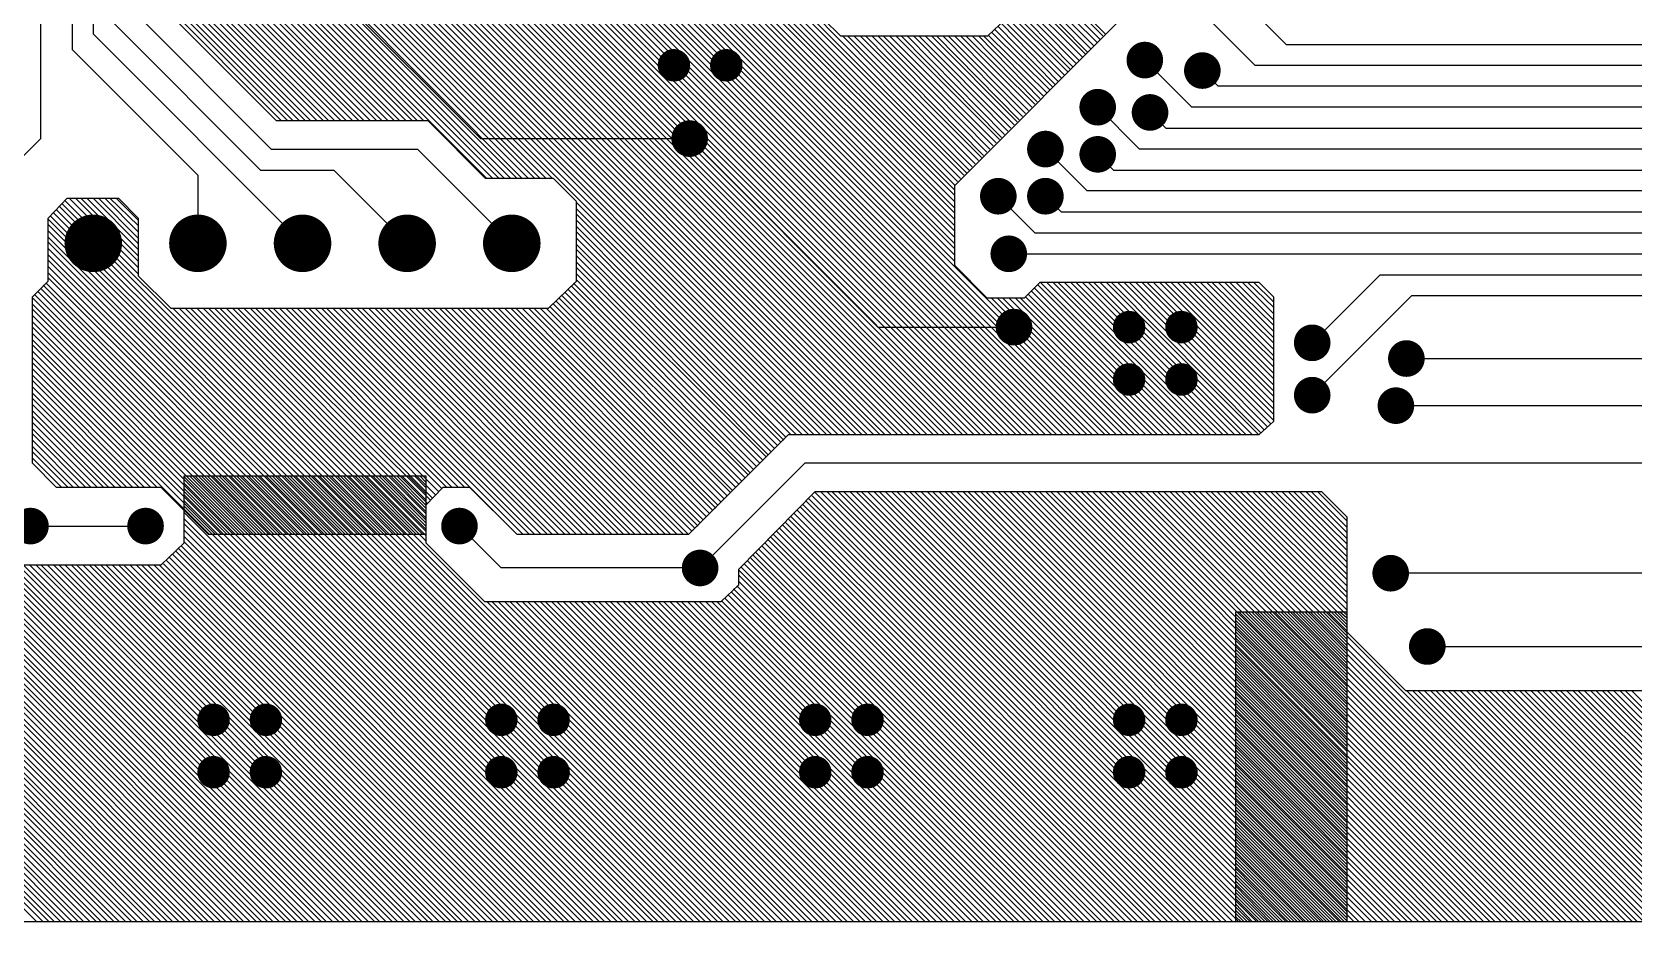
# Model space of a CAD drawing. Extents: x 295 to 953, y 10 to 290.
# Drawn here: x 678.9 to 743.1, y 91 to 126.6 of the extents above; entities that cross this region are included whole.
import ezdxf

# ---------------------------------------------------------------- set-up
doc = ezdxf.new("R2010")
doc.units = 0
doc.header["$LTSCALE"] = 5
doc.header["$MEASUREMENT"] = 0
doc.layers.get('0').update_dxf_attribs({"linetype": 'CONTINUOUS', "lineweight": 25})
doc.layers.add('ART02_PHO', color=2, linetype='CONTINUOUS')

msp = doc.modelspace()

# ---------------------------------------------------------------- linework, layer by layer
for points, const_width in [([(704.959, 125.234, -1), (704.309, 125.234, -1)], 0.65), ([(707.054, 125.234, -1), (706.405, 125.234, -1)], 0.65), ([(723.86, 125.443, -1), (723.127, 125.443, -1)], 0.733), ([(726.165, 125.024, -1), (725.432, 125.024, -1)], 0.733), ([(721.974, 123.557, -1), (721.241, 123.557, -1)], 0.733), ([(724.07, 123.348, -1), (723.336, 123.348, -1)], 0.733), ([(705.629, 122.3, -1), (704.896, 122.3, -1)], 0.733), ([(719.879, 121.881, -1), (719.145, 121.881, -1)], 0.733), ([(721.974, 121.671, -1), (721.241, 121.671, -1)], 0.733), ([(717.993, 119.995, -1), (717.259, 119.995, -1)], 0.733), ([(719.879, 119.995, -1), (719.145, 119.995, -1)], 0.733), ([(681.95, 118.109, -1), (680.798, 118.109, -1)], 1.153), ([(686.141, 118.109, -1), (684.989, 118.109, -1)], 1.153), ([(690.332, 118.109, -1), (689.18, 118.109, -1)], 1.153), ([(694.523, 118.109, -1), (693.371, 118.109, -1)], 1.153), ([(698.714, 118.109, -1), (697.562, 118.109, -1)], 1.153), ([(718.412, 117.69, -1), (717.678, 117.69, -1)], 0.733), ([(718.621, 114.756, -1), (717.888, 114.756, -1)], 0.733), ([(723.19, 114.756, -1), (722.54, 114.756, -1)], 0.65), ([(725.285, 114.756, -1), (724.635, 114.756, -1)], 0.65), ([(730.566, 114.127, -1), (729.832, 114.127, -1)], 0.733), ([(734.338, 113.499, -1), (733.604, 113.499, -1)], 0.733), ([(723.19, 112.661, -1), (722.54, 112.661, -1)], 0.65), ([(725.285, 112.661, -1), (724.635, 112.661, -1)], 0.65), ([(730.566, 112.032, -1), (729.832, 112.032, -1)], 0.733), ([(733.918, 111.613, -1), (733.185, 111.613, -1)], 0.733), ([(679.226, 106.793, -1), (678.493, 106.793, -1)], 0.733), ([(683.836, 106.793, -1), (683.103, 106.793, -1)], 0.733), ([(696.409, 106.793, -1), (695.676, 106.793, -1)], 0.733), ([(706.048, 105.117, -1), (705.315, 105.117, -1)], 0.733), ([(733.709, 104.907, -1), (732.976, 104.907, -1)], 0.733), ([(735.176, 101.974, -1), (734.442, 101.974, -1)], 0.733), ([(686.518, 99.04, -1), (685.869, 99.04, -1)], 0.65), ([(688.614, 99.04, -1), (687.964, 99.04, -1)], 0.65), ([(698.044, 99.04, -1), (697.394, 99.04, -1)], 0.65), ([(700.139, 99.04, -1), (699.489, 99.04, -1)], 0.65), ([(710.617, 99.04, -1), (709.967, 99.04, -1)], 0.65), ([(712.712, 99.04, -1), (712.062, 99.04, -1)], 0.65), ([(723.19, 99.04, -1), (722.54, 99.04, -1)], 0.65), ([(725.285, 99.04, -1), (724.635, 99.04, -1)], 0.65), ([(686.518, 96.944, -1), (685.869, 96.944, -1)], 0.65), ([(688.614, 96.944, -1), (687.964, 96.944, -1)], 0.65), ([(698.044, 96.944, -1), (697.394, 96.944, -1)], 0.65), ([(700.139, 96.944, -1), (699.489, 96.944, -1)], 0.65), ([(710.617, 96.944, -1), (709.967, 96.944, -1)], 0.65), ([(712.712, 96.944, -1), (712.062, 96.944, -1)], 0.65), ([(723.19, 96.944, -1), (722.54, 96.944, -1)], 0.65), ([(725.285, 96.944, -1), (724.635, 96.944, -1)], 0.65)]:
    msp.add_lwpolyline(points, format="xyb", close=True, dxfattribs=dict(const_width=const_width))
at = {"layer": 'ART02_PHO', "color": 7}
for p, q in [((715.991, 120.582), (684.182, 152.391)), ((715.866, 120.456), (684.182, 152.182)), ((716.117, 120.707), (684.266, 152.517)), ((715.866, 120.246), (684.182, 151.93)), ((715.866, 120.037), (684.182, 151.721)), ((715.866, 119.785), (684.182, 151.469)), ((715.866, 119.534), (684.182, 151.218)), ((715.866, 119.324), (684.182, 151.008)), ((715.866, 119.073), (684.182, 150.757)), ((715.866, 118.821), (684.182, 150.505)), ((715.866, 118.612), (684.182, 150.296)), ((715.866, 118.36), (684.182, 150.044)), ((715.866, 118.109), (684.182, 149.793)), ((715.866, 117.899), (684.182, 149.583)), ((715.866, 117.648), (684.182, 149.332)), ((715.866, 117.396), (684.182, 149.08)), ((722.613, 110.439), (684.182, 148.871)), ((722.362, 110.439), (684.182, 148.619)), ((722.11, 110.439), (684.182, 148.368)), ((680.536, 147.655), (680.536, 125.862)), ((681.374, 148.075), (681.374, 126.491)), ((721.901, 110.439), (684.182, 148.158)), ((721.649, 110.439), (684.182, 147.907)), ((721.398, 110.439), (684.182, 147.655)), ((721.188, 110.439), (684.182, 147.446)), ((720.937, 110.439), (684.182, 147.194)), ((720.685, 110.439), (684.182, 146.943)), ((720.476, 110.439), (684.182, 146.733)), ((720.224, 110.439), (684.182, 146.482)), ((679.278, 122.3), (679.278, 145.979)), ((719.973, 110.439), (684.182, 146.231)), ((719.763, 110.439), (684.182, 146.021)), ((719.512, 110.439), (684.182, 145.769)), ((719.26, 110.439), (684.182, 145.518)), ((719.051, 110.439), (684.182, 145.308)), ((718.799, 110.439), (684.182, 145.057)), ((718.548, 110.439), (684.182, 144.806)), ((718.338, 110.439), (684.182, 144.596)), ((718.087, 110.439), (684.182, 144.345)), ((717.836, 110.439), (684.182, 144.093)), ((717.626, 110.439), (684.182, 143.884)), ((717.375, 110.439), (684.182, 143.632)), ((717.123, 110.439), (684.182, 143.423)), ((716.914, 110.439), (684.182, 143.171)), ((716.662, 110.439), (684.182, 142.92)), ((716.411, 110.439), (684.182, 142.71)), ((716.201, 110.439), (684.182, 142.459)), ((715.95, 110.439), (684.182, 142.207)), ((715.698, 110.439), (684.182, 141.998)), ((715.489, 110.439), (684.182, 141.746)), ((715.237, 110.439), (684.182, 141.495)), ((715.028, 110.439), (684.182, 141.285)), ((714.776, 110.439), (684.182, 141.034)), ((714.525, 110.439), (684.182, 140.782)), ((714.315, 110.439), (684.182, 140.573)), ((714.064, 110.439), (684.182, 140.321)), ((713.812, 110.439), (684.182, 140.07)), ((713.603, 110.439), (684.182, 139.86)), ((713.351, 110.439), (684.182, 139.609)), ((713.1, 110.439), (684.182, 139.357)), ((712.89, 110.439), (684.182, 139.148)), ((712.639, 110.439), (684.182, 138.896)), ((712.387, 110.439), (684.182, 138.645)), ((712.178, 110.439), (684.182, 138.435)), ((711.926, 110.439), (684.182, 138.184)), ((711.675, 110.439), (684.182, 137.932)), ((711.465, 110.439), (684.182, 137.723)), ((711.214, 110.439), (684.182, 137.471)), ((710.962, 110.439), (684.182, 137.22)), ((710.753, 110.439), (684.182, 137.01)), ((710.501, 110.439), (684.182, 136.759)), ((710.25, 110.439), (684.182, 136.507)), ((699.772, 120.707), (684.182, 136.298)), ((699.521, 120.707), (684.182, 136.046)), ((699.269, 120.707), (684.182, 135.837)), ((699.06, 120.707), (684.182, 135.585)), ((698.808, 120.707), (684.182, 135.334)), ((698.557, 120.707), (684.182, 135.124)), ((698.347, 120.707), (684.182, 134.873)), ((698.096, 120.707), (684.182, 134.621)), ((697.844, 120.707), (684.182, 134.412)), ((697.635, 120.707), (684.182, 134.16)), ((697.383, 120.707), (684.182, 133.909)), ((697.132, 120.707), (684.182, 133.699)), ((694.617, 123.012), (684.182, 133.448)), ((694.366, 123.012), (684.182, 133.196)), ((694.156, 123.012), (684.182, 132.987)), ((693.905, 123.012), (684.182, 132.735)), ((693.653, 123.012), (684.182, 132.484)), ((693.444, 123.012), (684.182, 132.274)), ((693.192, 123.012), (684.182, 132.023)), ((692.941, 123.012), (684.182, 131.772)), ((692.731, 123.012), (684.182, 131.562)), ((687.032, 132.149), (696.881, 122.3)), ((692.48, 123.012), (684.182, 131.311)), ((692.229, 123.012), (684.182, 131.059)), ((692.019, 123.012), (684.182, 130.85)), ((691.768, 123.012), (684.182, 130.598)), ((691.516, 123.012), (684.182, 130.347)), ((720.979, 125.569), (715.95, 130.598)), ((721.105, 125.695), (716.201, 130.598)), ((721.188, 125.778), (716.411, 130.598)), ((721.314, 125.904), (716.662, 130.598)), ((721.44, 126.03), (716.914, 130.598)), ((721.566, 126.156), (717.123, 130.598)), ((721.691, 126.281), (717.375, 130.598)), ((721.817, 126.407), (717.626, 130.598)), ((721.901, 126.491), (717.836, 130.598)), ((691.306, 123.012), (684.182, 130.137)), ((691.055, 123.012), (684.182, 129.886)), ((690.804, 123.012), (684.182, 129.634)), ((690.594, 123.012), (684.182, 129.425)), ((690.343, 123.012), (684.182, 129.173)), ((716.243, 120.833), (707.735, 129.341)), ((716.369, 120.917), (707.945, 129.341)), ((716.452, 121.043), (708.196, 129.341)), ((726.008, 129.215), (729.151, 126.072)), ((690.091, 123.012), (684.182, 128.922)), ((689.882, 123.012), (684.182, 128.712)), ((689.63, 123.012), (684.182, 128.461)), ((720.853, 125.443), (717.919, 128.377)), ((689.379, 123.012), (684.182, 128.209)), ((689.169, 123.012), (684.182, 128)), ((688.918, 123.012), (684.182, 127.748)), ((720.727, 125.317), (717.919, 128.167)), ((720.602, 125.192), (717.919, 127.916)), ((683.05, 127.329), (688.499, 121.881)), ((688.708, 123.012), (684.182, 127.539)), ((710.627, 127.078), (711.298, 126.407)), ((722.99, 127.539), (715.866, 120.414)), ((717.207, 126.407), (717.919, 127.078)), ((720.518, 125.066), (717.919, 127.664)), ((720.392, 124.982), (717.919, 127.455)), ((720.266, 124.856), (717.919, 127.203)), ((725.798, 127.329), (727.894, 125.234)), ((681.374, 126.491), (689.756, 118.109)), ((682.212, 126.91), (688.079, 121.043)), ((711.298, 126.407), (717.207, 126.407)), ((716.578, 121.168), (711.381, 126.407)), ((716.704, 121.294), (711.591, 126.407)), ((716.83, 121.42), (711.842, 126.407)), ((716.955, 121.546), (712.094, 126.407)), ((717.039, 121.629), (712.303, 126.407)), ((717.165, 121.755), (712.555, 126.407)), ((717.291, 121.881), (712.806, 126.407)), ((717.416, 122.007), (713.016, 126.407)), ((717.542, 122.132), (713.267, 126.407)), ((717.668, 122.258), (713.519, 126.407)), ((717.752, 122.342), (713.728, 126.407)), ((717.877, 122.468), (713.98, 126.407)), ((718.003, 122.593), (714.231, 126.407)), ((718.129, 122.719), (714.441, 126.407)), ((718.255, 122.845), (714.692, 126.407)), ((718.38, 122.97), (714.944, 126.407)), ((718.464, 123.054), (715.153, 126.407)), ((718.59, 123.18), (715.405, 126.407)), ((718.716, 123.306), (715.614, 126.407)), ((718.841, 123.431), (715.866, 126.407)), ((718.967, 123.557), (716.117, 126.407)), ((719.093, 123.683), (716.327, 126.407)), ((719.177, 123.767), (716.578, 126.407)), ((719.302, 123.892), (716.83, 126.407)), ((719.428, 124.018), (717.039, 126.407)), ((719.554, 124.144), (717.249, 126.407)), ((719.68, 124.27), (717.375, 126.533)), ((719.805, 124.353), (717.5, 126.659)), ((719.889, 124.479), (717.626, 126.784)), ((720.015, 124.605), (717.752, 126.91)), ((720.141, 124.731), (717.836, 127.036)), ((680.536, 125.862), (685.565, 120.833)), ((729.151, 126.072), (749.268, 126.072)), ((725.379, 123.557), (723.493, 125.443)), ((727.894, 125.234), (753.249, 125.234)), ((726.427, 124.395), (725.798, 125.024)), ((764.356, 124.395), (726.427, 124.395)), ((723.284, 121.881), (721.607, 123.557)), ((723.703, 123.348), (724.332, 122.719)), ((765.613, 123.557), (725.379, 123.557)), ((694.785, 123.012), (688.708, 123.012)), ((697.09, 120.707), (694.785, 123.012)), ((724.332, 122.719), (767.08, 122.719)), ((677.183, 120.204), (679.278, 122.3)), ((696.881, 122.3), (705.263, 122.3)), ((705.263, 122.3), (712.806, 114.756)), ((688.499, 121.881), (694.366, 121.881)), ((694.366, 121.881), (698.138, 118.109)), ((721.188, 120.204), (719.512, 121.881)), ((721.607, 121.671), (722.236, 121.043)), ((768.337, 121.881), (723.284, 121.881)), ((685.565, 120.833), (685.565, 118.109)), ((688.079, 121.043), (691.013, 121.043)), ((691.013, 121.043), (693.947, 118.109)), ((699.814, 120.707), (697.09, 120.707)), ((700.736, 119.785), (699.814, 120.707)), ((722.236, 121.043), (776.929, 121.043)), ((715.866, 120.414), (715.866, 117.229)), ((717.626, 119.995), (719.093, 118.528)), ((719.512, 119.995), (720.141, 119.366)), ((778.815, 120.204), (721.188, 120.204)), ((679.572, 119.115), (680.326, 119.911)), ((692.899, 106.458), (679.907, 119.45)), ((693.151, 106.458), (680.033, 119.576)), ((693.402, 106.458), (680.117, 119.701)), ((683.176, 116.894), (680.242, 119.827)), ((680.326, 119.911), (682.38, 119.911)), ((683.176, 117.145), (680.41, 119.911)), ((683.176, 117.396), (680.661, 119.911)), ((683.176, 117.606), (680.871, 119.911)), ((683.176, 117.857), (681.122, 119.911)), ((683.176, 118.109), (681.374, 119.911)), ((683.176, 118.318), (681.583, 119.911)), ((683.176, 118.57), (681.835, 119.911)), ((683.176, 118.821), (682.044, 119.911)), ((683.176, 119.031), (682.296, 119.911)), ((682.38, 119.911), (683.176, 119.115)), ((700.736, 116.6), (700.736, 119.785)), ((710.04, 110.439), (700.736, 119.743)), ((709.789, 110.439), (700.736, 119.492)), ((720.141, 119.366), (780.072, 119.366)), ((679.572, 116.6), (679.572, 119.115)), ((692.187, 106.458), (679.572, 119.073)), ((691.977, 106.458), (679.572, 118.863)), ((692.438, 106.458), (679.656, 119.199)), ((692.69, 106.458), (679.781, 119.324)), ((683.176, 119.115), (683.176, 116.81)), ((709.537, 110.439), (700.736, 119.282)), ((709.328, 110.439), (700.736, 119.031)), ((709.118, 110.356), (700.736, 118.779)), ((691.726, 106.458), (679.572, 118.612)), ((691.474, 106.458), (679.572, 118.36)), ((691.265, 106.458), (679.572, 118.151)), ((709.034, 110.23), (700.736, 118.57)), ((708.909, 110.146), (700.736, 118.318)), ((708.783, 110.02), (700.736, 118.067)), ((719.093, 118.528), (781.12, 118.528)), ((691.013, 106.458), (679.572, 117.899)), ((690.762, 106.458), (679.572, 117.648)), ((690.552, 106.458), (679.572, 117.438)), ((708.657, 109.895), (700.736, 117.857)), ((708.532, 109.769), (700.736, 117.606)), ((718.045, 117.69), (782.167, 117.69)), ((690.301, 106.458), (679.572, 117.187)), ((690.049, 106.458), (679.572, 116.935)), ((683.176, 116.81), (684.475, 115.51)), ((708.406, 109.643), (700.736, 117.355)), ((708.322, 109.559), (700.736, 117.145)), ((708.196, 109.434), (700.736, 116.894)), ((715.866, 117.229), (717.165, 115.93)), ((730.199, 114.127), (732.923, 116.852)), ((732.923, 116.852), (797.674, 116.852)), ((678.943, 115.971), (679.572, 116.6)), ((688.876, 106.458), (679.153, 116.181)), ((689.127, 106.458), (679.278, 116.307)), ((689.337, 106.458), (679.362, 116.432)), ((689.588, 106.458), (679.488, 116.516)), ((689.84, 106.458), (679.572, 116.726)), ((699.605, 115.51), (700.736, 116.6)), ((707.609, 108.847), (700.275, 116.139)), ((707.693, 108.931), (700.401, 116.265)), ((707.819, 109.056), (700.527, 116.391)), ((707.945, 109.182), (700.611, 116.516)), ((708.07, 109.308), (700.736, 116.642)), ((718.674, 115.93), (719.302, 116.558)), ((724.709, 110.439), (718.967, 116.181)), ((724.96, 110.439), (719.093, 116.307)), ((725.212, 110.439), (719.219, 116.432)), ((725.421, 110.439), (719.302, 116.558)), ((719.302, 116.558), (728.062, 116.558)), ((725.673, 110.439), (719.554, 116.558)), ((725.924, 110.439), (719.805, 116.558)), ((726.134, 110.439), (720.015, 116.558)), ((726.385, 110.439), (720.266, 116.558)), ((726.637, 110.439), (720.518, 116.558)), ((726.846, 110.439), (720.727, 116.558)), ((727.098, 110.439), (720.979, 116.558)), ((727.349, 110.439), (721.23, 116.558)), ((727.559, 110.439), (721.44, 116.558)), ((727.81, 110.439), (721.691, 116.558)), ((728.062, 110.439), (721.943, 116.558)), ((728.145, 110.523), (722.152, 116.558)), ((728.271, 110.649), (722.404, 116.558)), ((728.397, 110.775), (722.655, 116.558)), ((728.523, 110.9), (722.865, 116.558)), ((728.648, 111.026), (723.116, 116.558)), ((728.648, 111.278), (723.368, 116.558)), ((728.648, 111.487), (723.577, 116.558)), ((728.648, 111.739), (723.829, 116.558)), ((728.648, 111.99), (724.08, 116.558)), ((728.648, 112.2), (724.29, 116.558)), ((728.648, 112.451), (724.541, 116.558)), ((728.648, 112.703), (724.793, 116.558)), ((728.648, 112.912), (725.002, 116.558)), ((728.648, 113.164), (725.254, 116.558)), ((728.648, 113.415), (725.463, 116.558)), ((728.648, 113.625), (725.715, 116.558)), ((728.648, 113.876), (725.966, 116.558)), ((728.648, 114.127), (726.176, 116.558)), ((728.648, 114.337), (726.427, 116.558)), ((728.648, 114.588), (726.679, 116.558)), ((728.648, 114.84), (726.888, 116.558)), ((728.648, 115.049), (727.14, 116.558)), ((728.648, 115.301), (727.391, 116.558)), ((728.648, 115.552), (727.601, 116.558)), ((728.648, 115.762), (727.852, 116.558)), ((728.062, 116.558), (728.648, 115.971)), ((678.943, 109.308), (678.943, 115.971)), ((688.415, 106.458), (678.943, 115.93)), ((688.163, 106.458), (678.943, 115.678)), ((688.624, 106.458), (679.027, 116.055)), ((684.475, 115.51), (699.605, 115.51)), ((693.612, 106.458), (684.559, 115.51)), ((693.863, 106.458), (684.81, 115.51)), ((694.114, 106.458), (685.062, 115.51)), ((694.324, 106.458), (685.271, 115.51)), ((694.575, 106.458), (685.523, 115.51)), ((694.701, 106.584), (685.774, 115.51)), ((694.701, 106.793), (685.984, 115.51)), ((694.701, 107.045), (686.235, 115.51)), ((694.701, 107.296), (686.445, 115.51)), ((694.701, 107.506), (686.696, 115.51)), ((694.743, 107.715), (686.948, 115.51)), ((694.869, 107.841), (687.157, 115.51)), ((694.953, 107.925), (687.409, 115.51)), ((695.078, 108.05), (687.66, 115.51)), ((695.204, 108.176), (687.87, 115.51)), ((695.33, 108.302), (688.121, 115.51)), ((695.539, 108.344), (688.373, 115.51)), ((695.749, 108.344), (688.582, 115.51)), ((696, 108.344), (688.834, 115.51)), ((696.252, 108.344), (689.085, 115.51)), ((698.347, 106.458), (689.295, 115.51)), ((698.599, 106.458), (689.546, 115.51)), ((698.85, 106.458), (689.798, 115.51)), ((699.06, 106.458), (690.007, 115.51)), ((699.311, 106.458), (690.259, 115.51)), ((699.563, 106.458), (690.51, 115.51)), ((699.772, 106.458), (690.72, 115.51)), ((700.024, 106.458), (690.971, 115.51)), ((700.275, 106.458), (691.223, 115.51)), ((700.485, 106.458), (691.432, 115.51)), ((700.736, 106.458), (691.684, 115.51)), ((700.988, 106.458), (691.935, 115.51)), ((701.197, 106.458), (692.145, 115.51)), ((701.449, 106.458), (692.396, 115.51)), ((701.7, 106.458), (692.648, 115.51)), ((701.91, 106.458), (692.857, 115.51)), ((702.161, 106.458), (693.109, 115.51)), ((702.413, 106.458), (693.36, 115.51)), ((702.622, 106.458), (693.57, 115.51)), ((702.874, 106.458), (693.821, 115.51)), ((703.083, 106.458), (694.031, 115.51)), ((703.335, 106.458), (694.282, 115.51)), ((703.586, 106.458), (694.534, 115.51)), ((703.796, 106.458), (694.743, 115.51)), ((704.047, 106.458), (694.995, 115.51)), ((704.299, 106.458), (695.246, 115.51)), ((704.508, 106.458), (695.456, 115.51)), ((704.76, 106.458), (695.707, 115.51)), ((705.011, 106.458), (695.959, 115.51)), ((705.221, 106.458), (696.168, 115.51)), ((705.346, 106.584), (696.42, 115.51)), ((705.472, 106.709), (696.671, 115.51)), ((705.598, 106.793), (696.881, 115.51)), ((705.682, 106.919), (697.132, 115.51)), ((705.807, 107.045), (697.383, 115.51)), ((705.933, 107.17), (697.593, 115.51)), ((706.059, 107.296), (697.844, 115.51)), ((706.185, 107.422), (698.096, 115.51)), ((706.31, 107.506), (698.305, 115.51)), ((706.394, 107.631), (698.557, 115.51)), ((706.52, 107.757), (698.808, 115.51)), ((706.646, 107.883), (699.018, 115.51)), ((706.771, 108.009), (699.269, 115.51)), ((706.897, 108.134), (699.521, 115.51)), ((706.981, 108.218), (699.688, 115.552)), ((707.107, 108.344), (699.814, 115.678)), ((707.232, 108.47), (699.898, 115.804)), ((707.358, 108.595), (700.024, 115.93)), ((707.484, 108.721), (700.15, 116.013)), ((717.165, 115.93), (718.674, 115.93)), ((722.823, 110.439), (717.333, 115.93)), ((723.074, 110.439), (717.584, 115.93)), ((723.284, 110.439), (717.794, 115.93)), ((723.535, 110.439), (718.045, 115.93)), ((723.787, 110.439), (718.297, 115.93)), ((723.996, 110.439), (718.506, 115.93)), ((724.248, 110.439), (718.716, 115.971)), ((724.499, 110.439), (718.841, 116.055)), ((728.648, 115.971), (728.648, 110.984)), ((734.18, 116.013), (730.199, 112.032)), ((800.189, 116.013), (734.18, 116.013)), ((687.912, 106.458), (678.943, 115.469)), ((687.702, 106.458), (678.943, 115.217)), ((687.451, 106.458), (678.943, 114.966)), ((679.111, 90.951), (655.809, 114.253)), ((679.362, 90.951), (656.06, 114.253)), ((679.614, 90.951), (656.312, 114.253)), ((679.823, 90.951), (656.521, 114.253)), ((680.075, 90.951), (656.773, 114.253)), ((680.284, 90.951), (656.982, 114.253)), ((680.536, 90.951), (657.234, 114.253)), ((680.787, 90.951), (657.485, 114.253)), ((680.997, 90.951), (657.695, 114.253)), ((681.248, 90.951), (657.946, 114.253)), ((681.5, 90.951), (658.198, 114.253)), ((681.709, 90.951), (658.407, 114.253)), ((681.961, 90.951), (658.659, 114.253)), ((682.212, 90.951), (658.91, 114.253)), ((682.422, 90.951), (659.12, 114.253)), ((682.673, 90.951), (659.371, 114.253)), ((682.924, 90.951), (659.623, 114.253)), ((683.134, 90.951), (659.832, 114.253)), ((683.386, 90.951), (660.084, 114.253)), ((683.637, 90.951), (660.335, 114.253)), ((683.847, 90.951), (660.545, 114.253)), ((684.098, 90.951), (660.796, 114.253)), ((684.349, 90.951), (661.047, 114.253)), ((684.559, 90.951), (661.257, 114.253)), ((684.81, 90.951), (661.508, 114.253)), ((685.062, 90.951), (661.76, 114.253)), ((685.271, 90.951), (661.969, 114.253)), ((685.523, 90.951), (662.221, 114.253)), ((685.774, 90.951), (662.472, 114.253)), ((685.984, 90.951), (662.682, 114.253)), ((686.235, 90.951), (662.933, 114.253)), ((686.487, 90.951), (663.185, 114.253)), ((686.696, 90.951), (663.394, 114.253)), ((686.948, 90.951), (663.646, 114.253)), ((687.199, 90.951), (663.897, 114.253)), ((687.409, 90.951), (664.107, 114.253)), ((687.66, 90.951), (664.358, 114.253)), ((687.912, 90.951), (664.61, 114.253)), ((688.121, 90.951), (664.819, 114.253)), ((688.373, 90.951), (665.071, 114.253)), ((688.582, 90.951), (665.28, 114.253)), ((688.834, 90.951), (665.532, 114.253)), ((689.085, 90.951), (665.783, 114.253)), ((689.295, 90.951), (665.993, 114.253)), ((689.546, 90.951), (666.244, 114.253)), ((689.798, 90.951), (666.496, 114.253)), ((690.007, 90.951), (666.705, 114.253)), ((690.259, 90.951), (666.957, 114.253)), ((687.199, 106.458), (678.943, 114.756)), ((686.99, 106.458), (678.943, 114.505)), ((686.738, 106.458), (678.943, 114.253)), ((712.806, 114.756), (718.255, 114.756)), ((690.51, 90.951), (667.837, 113.625)), ((690.72, 90.951), (668.046, 113.625)), ((690.971, 90.951), (668.298, 113.625)), ((691.223, 90.951), (668.549, 113.625)), ((691.432, 90.951), (668.759, 113.625)), ((691.684, 90.951), (669.01, 113.625)), ((691.935, 90.951), (669.262, 113.625)), ((692.145, 90.951), (669.346, 113.75)), ((686.529, 106.458), (678.943, 114.044)), ((686.277, 106.458), (678.943, 113.792)), ((686.026, 106.458), (678.943, 113.541)), ((683.93, 108.344), (678.943, 113.331)), ((683.679, 108.344), (678.943, 113.08)), ((733.971, 113.499), (744.867, 113.499)), ((683.427, 108.344), (678.943, 112.828)), ((683.218, 108.344), (678.943, 112.619)), ((682.966, 108.344), (678.943, 112.367)), ((682.715, 108.344), (678.943, 112.116)), ((682.505, 108.344), (678.943, 111.906)), ((682.254, 108.344), (678.943, 111.655)), ((682.002, 108.344), (678.943, 111.403)), ((681.793, 108.344), (678.943, 111.194)), ((733.552, 111.613), (745.915, 111.613)), ((681.541, 108.344), (678.943, 110.942)), ((681.29, 108.344), (678.943, 110.691)), ((681.08, 108.344), (678.943, 110.481)), ((709.202, 110.439), (705.221, 106.458)), ((728.062, 110.439), (709.202, 110.439)), ((728.648, 110.984), (728.062, 110.439)), ((680.829, 108.344), (678.943, 110.23)), ((680.578, 108.344), (678.943, 109.978)), ((680.368, 108.344), (678.943, 109.769)), ((680.117, 108.344), (678.943, 109.517)), ((679.907, 108.344), (678.943, 109.308)), ((709.873, 109.308), (705.682, 105.117)), ((745.287, 109.308), (709.873, 109.308)), ((685.02, 106.123), (685.02, 108.805)), ((685.02, 108.805), (694.701, 108.805)), ((702.832, 90.951), (685.02, 108.763)), ((702.58, 90.951), (685.02, 108.512)), ((703.083, 90.951), (685.23, 108.805)), ((703.293, 90.951), (685.439, 108.805)), ((703.544, 90.951), (685.691, 108.805)), ((703.796, 90.951), (685.942, 108.805)), ((704.005, 90.951), (686.152, 108.805)), ((704.257, 90.951), (686.403, 108.805)), ((704.466, 90.951), (686.613, 108.805)), ((704.718, 90.951), (686.864, 108.805)), ((704.969, 90.951), (687.115, 108.805)), ((705.179, 90.951), (687.325, 108.805)), ((705.43, 90.951), (687.577, 108.805)), ((705.682, 90.951), (687.828, 108.805)), ((705.891, 90.951), (688.038, 108.805)), ((706.143, 90.951), (688.289, 108.805)), ((706.394, 90.951), (688.54, 108.805)), ((706.604, 90.951), (688.75, 108.805)), ((706.855, 90.951), (689.001, 108.805)), ((707.107, 90.951), (689.253, 108.805)), ((707.316, 90.951), (689.462, 108.805)), ((707.568, 90.951), (689.714, 108.805)), ((707.819, 90.951), (689.965, 108.805)), ((708.029, 90.951), (690.175, 108.805)), ((708.28, 90.951), (690.426, 108.805)), ((708.532, 90.951), (690.678, 108.805)), ((708.741, 90.951), (690.887, 108.805)), ((708.993, 90.951), (691.139, 108.805)), ((709.244, 90.951), (691.39, 108.805)), ((709.454, 90.951), (691.6, 108.805)), ((709.705, 90.951), (691.851, 108.805)), ((694.701, 106.206), (692.103, 108.805)), ((694.701, 106.416), (692.312, 108.805)), ((694.701, 106.667), (692.564, 108.805)), ((694.701, 106.919), (692.815, 108.805)), ((694.701, 107.128), (693.025, 108.805)), ((694.701, 107.38), (693.276, 108.805)), ((694.701, 107.631), (693.528, 108.805)), ((694.701, 107.841), (693.737, 108.805)), ((694.701, 108.092), (693.989, 108.805)), ((694.701, 108.344), (694.24, 108.805)), ((694.701, 108.553), (694.45, 108.805)), ((694.701, 108.805), (694.701, 106.123)), ((684.098, 108.344), (679.907, 108.344)), ((685.984, 106.458), (684.098, 108.344)), ((702.371, 90.951), (685.02, 108.302)), ((702.119, 90.951), (685.02, 108.05)), ((701.868, 90.951), (685.02, 107.799)), ((695.372, 108.344), (694.701, 107.631)), ((696.461, 108.344), (695.372, 108.344)), ((698.347, 106.458), (696.461, 108.344)), ((707.232, 105.075), (710.292, 108.176)), ((726.762, 90.951), (709.915, 107.799)), ((727.014, 90.951), (710.04, 107.883)), ((727.265, 90.951), (710.166, 108.009)), ((710.292, 108.176), (730.576, 108.176)), ((727.475, 90.951), (710.292, 108.134)), ((727.726, 90.951), (710.501, 108.176)), ((727.978, 90.951), (710.753, 108.176)), ((728.187, 90.951), (710.962, 108.176)), ((728.439, 90.951), (711.214, 108.176)), ((728.648, 90.951), (711.423, 108.176)), ((728.9, 90.951), (711.675, 108.176)), ((729.151, 90.951), (711.926, 108.176)), ((729.361, 90.951), (712.136, 108.176)), ((729.612, 90.951), (712.387, 108.176)), ((729.864, 90.951), (712.639, 108.176)), ((730.073, 90.951), (712.848, 108.176)), ((730.325, 90.951), (713.1, 108.176)), ((730.576, 90.951), (713.351, 108.176)), ((730.786, 90.951), (713.561, 108.176)), ((731.037, 90.951), (713.812, 108.176)), ((731.289, 90.951), (714.064, 108.176)), ((731.498, 90.951), (714.273, 108.176)), ((731.582, 91.119), (714.525, 108.176)), ((731.582, 91.37), (714.776, 108.176)), ((731.582, 91.58), (714.986, 108.176)), ((731.582, 91.831), (715.237, 108.176)), ((731.582, 92.083), (715.489, 108.176)), ((731.582, 92.292), (715.698, 108.176)), ((731.582, 92.544), (715.95, 108.176)), ((731.582, 92.795), (716.201, 108.176)), ((731.582, 93.005), (716.411, 108.176)), ((731.582, 93.256), (716.662, 108.176)), ((731.582, 93.508), (716.914, 108.176)), ((731.582, 93.717), (717.123, 108.176)), ((731.582, 93.969), (717.375, 108.176)), ((731.582, 94.22), (717.626, 108.176)), ((731.582, 94.43), (717.836, 108.176)), ((731.582, 94.681), (718.087, 108.176)), ((731.582, 94.933), (718.338, 108.176)), ((731.582, 95.142), (718.548, 108.176)), ((731.582, 95.394), (718.799, 108.176)), ((731.582, 95.645), (719.051, 108.176)), ((731.582, 95.855), (719.26, 108.176)), ((731.582, 96.106), (719.512, 108.176)), ((731.582, 96.358), (719.721, 108.176)), ((731.582, 96.567), (719.973, 108.176)), ((731.582, 96.819), (720.224, 108.176)), ((731.582, 97.07), (720.434, 108.176)), ((731.582, 97.28), (720.685, 108.176)), ((731.582, 97.531), (720.937, 108.176)), ((731.582, 97.783), (721.146, 108.176)), ((731.582, 97.992), (721.398, 108.176)), ((731.582, 98.244), (721.649, 108.176)), ((731.582, 98.453), (721.859, 108.176)), ((731.582, 98.705), (722.11, 108.176)), ((731.582, 98.956), (722.362, 108.176)), ((731.582, 99.166), (722.571, 108.176)), ((731.582, 99.417), (722.823, 108.176)), ((731.582, 99.668), (723.074, 108.176)), ((731.582, 99.878), (723.284, 108.176)), ((731.582, 100.13), (723.535, 108.176)), ((731.582, 100.381), (723.787, 108.176)), ((731.582, 100.591), (723.996, 108.176)), ((731.582, 100.842), (724.248, 108.176)), ((731.582, 101.093), (724.499, 108.176)), ((731.582, 101.303), (724.709, 108.176)), ((731.582, 101.554), (724.96, 108.176)), ((731.582, 101.806), (725.212, 108.176)), ((731.582, 102.015), (725.421, 108.176)), ((731.582, 102.267), (725.673, 108.176)), ((731.582, 102.518), (725.924, 108.176)), ((731.582, 102.728), (726.134, 108.176)), ((731.582, 102.979), (726.385, 108.176)), ((731.582, 103.231), (726.637, 108.176)), ((731.582, 103.44), (726.846, 108.176)), ((731.582, 103.692), (727.098, 108.176)), ((731.582, 103.943), (727.307, 108.176)), ((731.582, 104.153), (727.559, 108.176)), ((731.582, 104.404), (727.81, 108.176)), ((731.582, 104.656), (728.02, 108.176)), ((731.582, 104.865), (728.271, 108.176)), ((731.582, 105.117), (728.523, 108.176)), ((731.582, 105.368), (728.732, 108.176)), ((731.582, 105.578), (728.984, 108.176)), ((731.582, 105.829), (729.235, 108.176)), ((731.582, 106.081), (729.445, 108.176)), ((731.582, 106.29), (729.696, 108.176)), ((731.582, 106.542), (729.948, 108.176)), ((731.582, 106.751), (730.157, 108.176)), ((731.582, 107.003), (730.409, 108.176)), ((730.576, 108.176), (731.582, 107.17)), ((701.658, 90.951), (685.02, 107.589)), ((701.407, 90.951), (685.02, 107.338)), ((694.701, 107.631), (694.701, 106.458)), ((725.589, 90.951), (709.328, 107.17)), ((725.84, 90.951), (709.454, 107.296)), ((726.05, 90.951), (709.579, 107.422)), ((726.301, 90.951), (709.705, 107.548)), ((726.553, 90.951), (709.789, 107.673)), ((731.582, 107.17), (731.582, 90.951)), ((678.859, 106.793), (683.469, 106.793)), ((701.155, 90.951), (685.02, 107.087)), ((700.946, 90.951), (685.02, 106.877)), ((700.694, 90.951), (685.02, 106.626)), ((697.719, 105.117), (696.042, 106.793)), ((724.415, 90.951), (708.741, 106.584)), ((724.625, 90.951), (708.867, 106.709)), ((724.876, 90.951), (708.993, 106.835)), ((725.128, 90.951), (709.076, 106.961)), ((725.337, 90.951), (709.202, 107.087)), ((684.098, 105.243), (685.02, 106.123)), ((699.73, 90.951), (684.769, 105.913)), ((699.982, 90.951), (684.894, 105.997)), ((700.443, 90.951), (685.02, 106.374)), ((700.233, 90.951), (685.02, 106.165)), ((694.701, 106.458), (685.984, 106.458)), ((694.701, 106.123), (697.048, 103.776)), ((705.221, 106.458), (698.347, 106.458)), ((722.99, 90.951), (708.029, 105.871)), ((723.2, 90.951), (708.154, 105.997)), ((723.451, 90.951), (708.28, 106.123)), ((723.703, 90.951), (708.406, 106.248)), ((723.912, 90.951), (708.49, 106.374)), ((724.164, 90.951), (708.615, 106.458)), ((677.979, 105.243), (684.098, 105.243)), ((692.396, 90.951), (678.105, 105.243)), ((692.648, 90.951), (678.356, 105.243)), ((692.857, 90.951), (678.566, 105.243)), ((693.109, 90.951), (678.817, 105.243)), ((693.36, 90.951), (679.069, 105.243)), ((693.57, 90.951), (679.278, 105.243)), ((693.821, 90.951), (679.53, 105.243)), ((694.073, 90.951), (679.781, 105.243)), ((694.282, 90.951), (679.991, 105.243)), ((694.534, 90.951), (680.242, 105.243)), ((694.785, 90.951), (680.494, 105.243)), ((694.995, 90.951), (680.703, 105.243)), ((695.246, 90.951), (680.955, 105.243)), ((695.497, 90.951), (681.206, 105.243)), ((695.707, 90.951), (681.416, 105.243)), ((695.959, 90.951), (681.667, 105.243)), ((696.168, 90.951), (681.877, 105.243)), ((696.42, 90.951), (682.128, 105.243)), ((696.671, 90.951), (682.38, 105.243)), ((696.881, 90.951), (682.589, 105.243)), ((697.132, 90.951), (682.841, 105.243)), ((697.383, 90.951), (683.092, 105.243)), ((697.593, 90.951), (683.302, 105.243)), ((697.844, 90.951), (683.553, 105.243)), ((698.096, 90.951), (683.805, 105.243)), ((698.305, 90.951), (684.014, 105.243)), ((698.557, 90.951), (684.182, 105.284)), ((698.808, 90.951), (684.308, 105.41)), ((699.018, 90.951), (684.433, 105.536)), ((699.269, 90.951), (684.559, 105.662)), ((699.521, 90.951), (684.685, 105.787)), ((721.775, 90.951), (707.442, 105.284)), ((722.027, 90.951), (707.568, 105.41)), ((722.278, 90.951), (707.693, 105.536)), ((722.488, 90.951), (707.777, 105.662)), ((722.739, 90.951), (707.903, 105.745)), ((705.682, 105.117), (697.719, 105.117)), ((707.232, 104.446), (707.232, 105.075)), ((721.314, 90.951), (707.232, 105.033)), ((721.063, 90.951), (707.232, 104.823)), ((721.566, 90.951), (707.316, 105.159)), ((749.897, 104.907), (733.342, 104.907)), ((706.52, 103.776), (707.232, 104.446)), ((719.889, 90.951), (706.813, 104.027)), ((720.141, 90.951), (706.939, 104.153)), ((720.35, 90.951), (707.023, 104.279)), ((720.602, 90.951), (707.148, 104.404)), ((720.853, 90.951), (707.232, 104.572)), ((697.048, 103.776), (706.52, 103.776)), ((709.956, 90.951), (697.132, 103.776)), ((710.166, 90.951), (697.342, 103.776)), ((710.417, 90.951), (697.593, 103.776)), ((710.669, 90.951), (697.844, 103.776)), ((710.878, 90.951), (698.054, 103.776)), ((711.13, 90.951), (698.305, 103.776)), ((711.381, 90.951), (698.557, 103.776)), ((711.591, 90.951), (698.766, 103.776)), ((711.842, 90.951), (699.018, 103.776)), ((712.094, 90.951), (699.269, 103.776)), ((712.303, 90.951), (699.479, 103.776)), ((712.555, 90.951), (699.73, 103.776)), ((712.764, 90.951), (699.94, 103.776)), ((713.016, 90.951), (700.191, 103.776)), ((713.267, 90.951), (700.443, 103.776)), ((713.477, 90.951), (700.652, 103.776)), ((713.728, 90.951), (700.904, 103.776)), ((713.98, 90.951), (701.155, 103.776)), ((714.189, 90.951), (701.365, 103.776)), ((714.441, 90.951), (701.616, 103.776)), ((714.692, 90.951), (701.868, 103.776)), ((714.902, 90.951), (702.077, 103.776)), ((715.153, 90.951), (702.329, 103.776)), ((715.405, 90.951), (702.58, 103.776)), ((715.614, 90.951), (702.79, 103.776)), ((715.866, 90.951), (703.041, 103.776)), ((716.117, 90.951), (703.293, 103.776)), ((716.327, 90.951), (703.502, 103.776)), ((716.578, 90.951), (703.754, 103.776)), ((716.83, 90.951), (704.005, 103.776)), ((717.039, 90.951), (704.215, 103.776)), ((717.291, 90.951), (704.466, 103.776)), ((717.542, 90.951), (704.718, 103.776)), ((717.752, 90.951), (704.927, 103.776)), ((718.003, 90.951), (705.179, 103.776)), ((718.255, 90.951), (705.43, 103.776)), ((718.464, 90.951), (705.64, 103.776)), ((718.716, 90.951), (705.891, 103.776)), ((718.967, 90.951), (706.143, 103.776)), ((719.177, 90.951), (706.352, 103.776)), ((719.428, 90.951), (706.562, 103.776)), ((719.68, 90.951), (706.687, 103.901)), ((727.14, 90.951), (727.14, 103.357)), ((727.14, 103.357), (731.582, 103.357)), ((739.671, 90.951), (727.265, 103.357)), ((739.922, 90.951), (727.517, 103.357)), ((740.174, 90.951), (727.768, 103.357)), ((740.383, 90.951), (727.978, 103.357)), ((740.635, 90.951), (728.229, 103.357)), ((740.886, 90.951), (728.481, 103.357)), ((741.096, 90.951), (728.69, 103.357)), ((741.347, 90.951), (728.942, 103.357)), ((741.598, 90.951), (729.193, 103.357)), ((741.808, 90.951), (729.403, 103.357)), ((742.06, 90.951), (729.654, 103.357)), ((742.311, 90.951), (729.906, 103.357)), ((742.521, 90.951), (730.115, 103.357)), ((742.772, 90.951), (730.367, 103.357)), ((743.023, 90.951), (730.618, 103.357)), ((731.582, 102.602), (730.828, 103.357)), ((731.582, 102.854), (731.079, 103.357)), ((731.582, 103.105), (731.289, 103.357)), ((731.582, 103.315), (731.54, 103.357)), ((731.582, 103.357), (731.582, 102.56)), ((739.461, 90.951), (727.14, 103.273)), ((739.21, 90.951), (727.14, 103.021)), ((738.958, 90.951), (727.14, 102.77)), ((738.749, 90.951), (727.14, 102.56)), ((738.497, 90.951), (727.14, 102.309)), ((738.246, 90.951), (727.14, 102.057)), ((731.582, 102.56), (733.929, 100.213)), ((738.036, 90.951), (727.14, 101.848)), ((737.785, 90.951), (727.14, 101.596)), ((737.533, 90.951), (727.14, 101.387)), ((734.809, 101.974), (745.077, 101.974)), ((737.324, 90.951), (727.14, 101.135)), ((737.072, 90.951), (727.14, 100.884)), ((736.821, 90.951), (727.14, 100.674)), ((736.611, 90.951), (727.14, 100.423)), ((736.36, 90.951), (727.14, 100.171)), ((733.929, 100.213), (745.706, 100.213)), ((743.233, 90.951), (733.971, 100.213)), ((743.484, 90.951), (734.222, 100.213)), ((743.694, 90.951), (734.432, 100.213)), ((743.945, 90.951), (734.683, 100.213)), ((744.197, 90.951), (734.935, 100.213)), ((744.406, 90.951), (735.144, 100.213)), ((744.658, 90.951), (735.396, 100.213)), ((744.909, 90.951), (735.647, 100.213)), ((745.119, 90.951), (735.857, 100.213)), ((745.37, 90.951), (736.108, 100.213)), ((745.622, 90.951), (736.36, 100.213)), ((745.831, 90.951), (736.569, 100.213)), ((746.083, 90.951), (736.821, 100.213)), ((746.334, 90.951), (737.072, 100.213)), ((746.544, 90.951), (737.282, 100.213)), ((746.795, 90.951), (737.533, 100.213)), ((747.047, 90.951), (737.785, 100.213)), ((747.256, 90.951), (737.994, 100.213)), ((747.508, 90.951), (738.246, 100.213)), ((747.759, 90.951), (738.497, 100.213)), ((747.969, 90.951), (738.707, 100.213)), ((748.22, 90.951), (738.958, 100.213)), ((748.472, 90.951), (739.21, 100.213)), ((748.681, 90.951), (739.419, 100.213)), ((748.933, 90.951), (739.671, 100.213)), ((749.184, 90.951), (739.922, 100.213)), ((749.394, 90.951), (740.132, 100.213)), ((749.645, 90.951), (740.383, 100.213)), ((749.897, 90.951), (740.635, 100.213)), ((750.106, 90.951), (740.844, 100.213)), ((750.358, 90.951), (741.096, 100.213)), ((750.609, 90.951), (741.347, 100.213)), ((750.819, 90.951), (741.557, 100.213)), ((751.07, 90.951), (741.808, 100.213)), ((751.28, 90.951), (742.018, 100.213)), ((751.531, 90.951), (742.269, 100.213)), ((751.783, 90.951), (742.521, 100.213)), ((751.992, 90.951), (742.73, 100.213)), ((752.244, 90.951), (742.982, 100.213)), ((736.108, 90.951), (727.14, 99.962)), ((735.899, 90.951), (727.14, 99.71)), ((735.647, 90.951), (727.14, 99.459)), ((735.396, 90.951), (727.14, 99.249)), ((735.186, 90.951), (727.14, 98.998)), ((734.935, 90.951), (727.14, 98.746)), ((734.725, 90.951), (727.14, 98.537)), ((734.474, 90.951), (727.14, 98.285)), ((734.222, 90.951), (727.14, 98.034)), ((734.013, 90.951), (727.14, 97.824)), ((733.761, 90.951), (727.14, 97.573)), ((733.51, 90.951), (727.14, 97.322)), ((733.3, 90.951), (727.14, 97.112)), ((733.049, 90.951), (727.14, 96.861)), ((732.797, 90.951), (727.14, 96.609)), ((732.588, 90.951), (727.14, 96.4)), ((732.336, 90.951), (727.14, 96.148)), ((732.085, 90.951), (727.14, 95.897)), ((731.875, 90.951), (727.14, 95.687)), ((731.624, 90.951), (727.14, 95.436)), ((731.372, 90.951), (727.14, 95.184)), ((731.163, 90.951), (727.14, 94.975)), ((730.911, 90.951), (727.14, 94.723)), ((730.66, 90.951), (727.14, 94.472)), ((730.45, 90.951), (727.14, 94.262)), ((730.199, 90.951), (727.14, 94.011)), ((729.948, 90.951), (727.14, 93.759)), ((729.738, 90.951), (727.14, 93.55)), ((729.487, 90.951), (727.14, 93.298)), ((729.235, 90.951), (727.14, 93.089)), ((729.025, 90.951), (727.14, 92.837)), ((728.774, 90.951), (727.14, 92.586)), ((728.523, 90.951), (727.14, 92.376)), ((728.313, 90.951), (727.14, 92.125)), ((728.062, 90.951), (727.14, 91.873)), ((727.81, 90.951), (727.14, 91.664)), ((727.601, 90.951), (727.14, 91.412)), ((727.349, 90.951), (727.14, 91.161)), ((731.582, 90.951), (551.662, 90.951)), ((774.33, 90.951), (727.14, 90.951))]:
    msp.add_line(p, q, dxfattribs=at)

doc.saveas('drawing.dxf')
